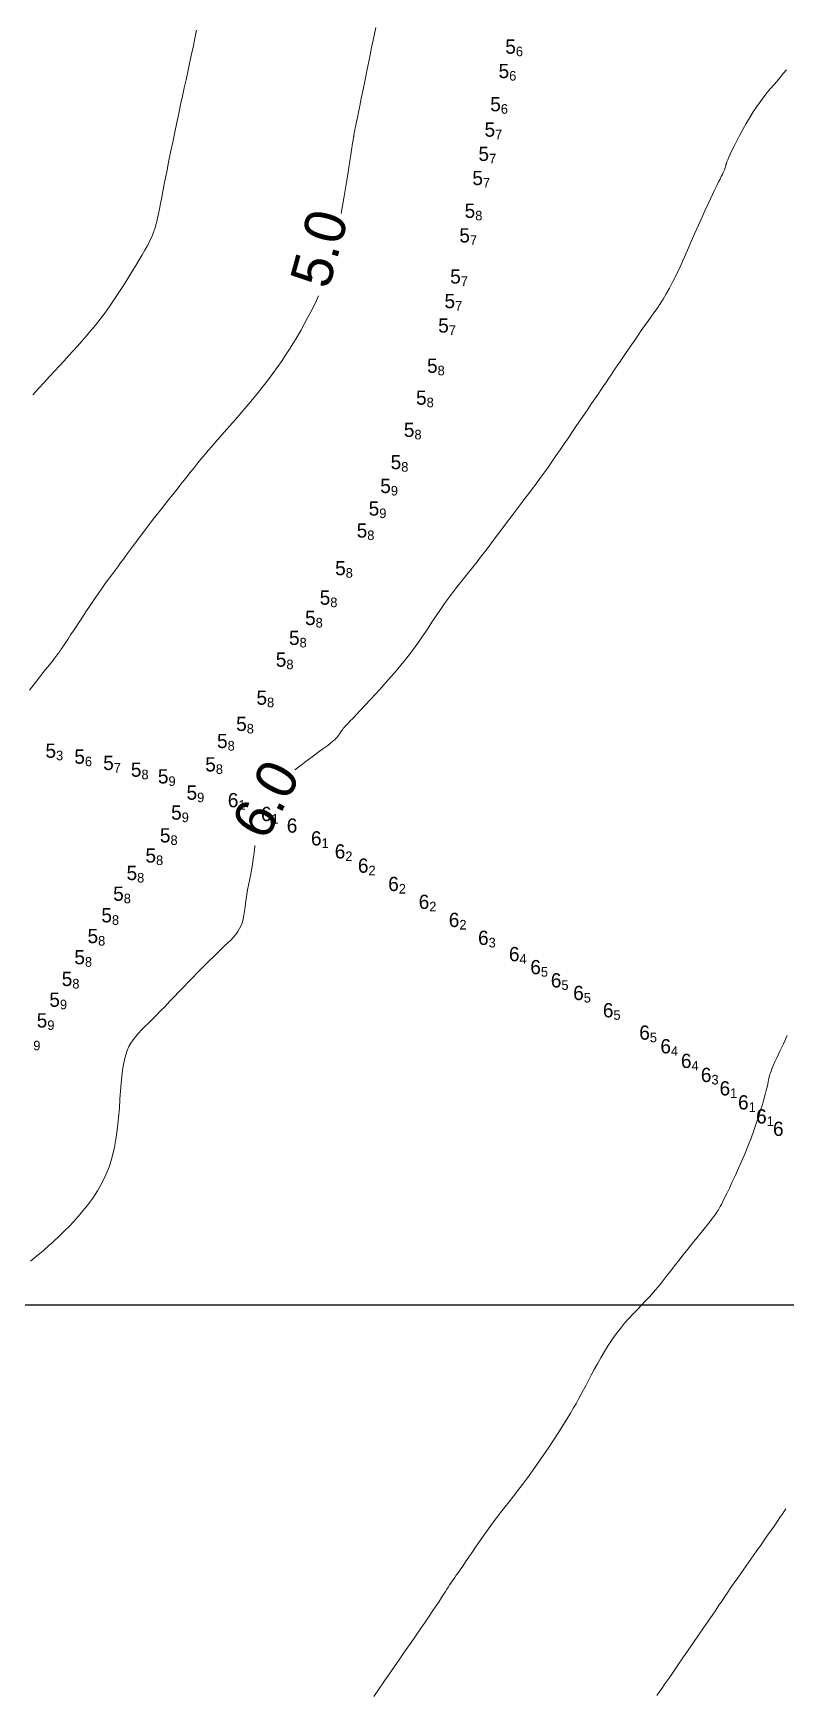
# Model space of a CAD drawing. Header units: millimetres. Extents: x 784883 to 785608, y 628235 to 628806.
# Drawn here: x 785451.8 to 785488.8, y 628580.9 to 628662.5 of the extents above; entities that cross this region are included whole.
import ezdxf
from ezdxf.enums import TextEntityAlignment as Align

# ---------------------------------------------------------------- set-up
doc = ezdxf.new("R2010")
doc.units = ezdxf.units.MM
for name, color, linetype in [('4_00', 5, 'Continuous'), ('5_00', 252, 'Continuous'), ('6_00', 255, 'Continuous'), ('Projection_Grid', 7, 'Continuous')]:
    doc.layers.add(name, color=color, linetype=linetype)
doc.layers.add('Soundings', color=7, linetype='Continuous', true_color=0x000000)

msp = doc.modelspace()

# ---------------------------------------------------------------- linework, layer by layer
at = {"layer": '4_00', "color": 5, "linetype": 'Continuous', "lineweight": 0, "true_color": 0x1b0fee, "flags": 128}
msp.add_lwpolyline([(785451.771, 628644.741), (785452.064, 628645.06), (785452.34, 628645.36), (785452.599, 628645.643), (785452.846, 628645.912), (785453.082, 628646.169), (785453.311, 628646.419), (785453.535, 628646.663), (785453.756, 628646.904), (785453.976, 628647.146), (785454.195, 628647.392), (785454.415, 628647.644), (785454.636, 628647.905), (785454.858, 628648.178), (785455.084, 628648.465), (785455.312, 628648.771), (785455.544, 628649.095), (785455.778, 628649.433), (785456.008, 628649.779), (785456.234, 628650.125), (785456.45, 628650.466), (785456.654, 628650.794), (785456.842, 628651.102), (785457.012, 628651.385), (785457.16, 628651.637), (785457.289, 628651.861), (785457.399, 628652.06), (785457.493, 628652.239), (785457.574, 628652.401), (785457.642, 628652.551), (785457.7, 628652.692), (785457.751, 628652.829), (785457.795, 628652.966), (785457.836, 628653.109), (785457.875, 628653.264), (785457.914, 628653.44), (785457.956, 628653.642), (785458.003, 628653.878), (785458.057, 628654.153), (785458.119, 628654.475), (785458.192, 628654.847), (785458.274, 628655.263), (785458.363, 628655.713), (785458.458, 628656.188), (785458.557, 628656.677), (785458.658, 628657.171), (785458.759, 628657.66), (785458.858, 628658.134), (785458.954, 628658.587), (785459.047, 628659.02), (785459.137, 628659.437), (785459.226, 628659.843), (785459.314, 628660.241), (785459.4, 628660.637), (785459.487, 628661.034), (785459.574, 628661.437), (785459.661, 628661.849), (785459.749, 628662.266), (785459.836, 628662.683)], dxfattribs=at)
at = {"layer": '5_00', "color": 252, "linetype": 'Continuous', "lineweight": 0, "true_color": 0x8e919d, "flags": 128}
for points in [[(785466.948, 628653.663), (785467.014, 628654.034), (785467.081, 628654.424), (785467.146, 628654.816), (785467.209, 628655.204), (785467.269, 628655.578), (785467.324, 628655.932), (785467.375, 628656.257), (785467.419, 628656.546), (785467.457, 628656.791), (785467.487, 628656.986), (785467.51, 628657.136), (785467.528, 628657.247), (785467.54, 628657.325), (785467.549, 628657.377), (785467.554, 628657.41), (785467.557, 628657.429), (785467.559, 628657.441), (785467.561, 628657.453), (785467.563, 628657.466), (785467.566, 628657.483), (785467.57, 628657.505), (785467.575, 628657.535), (785467.582, 628657.575), (785467.592, 628657.627), (785467.604, 628657.692), (785467.62, 628657.773), (785467.641, 628657.876), (785467.668, 628658.008), (785467.701, 628658.175), (785467.744, 628658.383), (785467.796, 628658.64), (785467.859, 628658.95), (785467.934, 628659.322), (785468.023, 628659.757), (785468.122, 628660.242), (785468.227, 628660.76), (785468.336, 628661.293), (785468.444, 628661.824), (785468.549, 628662.336), (785468.646, 628662.812)], [(785451.606, 628630.228), (785451.906, 628630.606), (785452.176, 628630.948), (785452.408, 628631.241), (785452.594, 628631.477), (785452.738, 628631.66), (785452.845, 628631.798), (785452.922, 628631.898), (785452.975, 628631.967), (785453.01, 628632.014), (785453.034, 628632.046), (785453.052, 628632.07), (785453.069, 628632.094), (785453.091, 628632.124), (785453.12, 628632.165), (785453.16, 628632.223), (785453.214, 628632.302), (785453.285, 628632.408), (785453.378, 628632.547), (785453.495, 628632.723), (785453.638, 628632.941), (785453.804, 628633.194), (785453.987, 628633.472), (785454.183, 628633.769), (785454.386, 628634.076), (785454.592, 628634.383), (785454.794, 628634.683), (785454.989, 628634.967), (785455.172, 628635.229), (785455.343, 628635.47), (785455.505, 628635.693), (785455.659, 628635.903), (785455.807, 628636.102), (785455.952, 628636.294), (785456.093, 628636.483), (785456.234, 628636.672), (785456.377, 628636.864), (785456.522, 628637.061), (785456.672, 628637.265), (785456.829, 628637.477), (785456.994, 628637.699), (785457.169, 628637.932), (785457.355, 628638.179), (785457.555, 628638.44), (785457.769, 628638.717), (785457.993, 628639.003), (785458.221, 628639.293), (785458.447, 628639.579), (785458.666, 628639.854), (785458.871, 628640.113), (785459.059, 628640.348), (785459.222, 628640.553), (785459.357, 628640.723), (785459.467, 628640.862), (785459.556, 628640.975), (785459.629, 628641.068), (785459.69, 628641.146), (785459.744, 628641.214), (785459.795, 628641.279), (785459.848, 628641.346), (785459.907, 628641.419), (785459.976, 628641.503), (785460.056, 628641.6), (785460.153, 628641.714), (785460.267, 628641.849), (785460.403, 628642.007), (785460.563, 628642.192), (785460.751, 628642.406), (785460.967, 628642.653), (785461.209, 628642.927), (785461.469, 628643.223), (785461.742, 628643.537), (785462.023, 628643.863), (785462.306, 628644.195), (785462.585, 628644.527), (785462.855, 628644.856), (785463.111, 628645.176), (785463.353, 628645.488), (785463.582, 628645.794), (785463.801, 628646.095), (785464.01, 628646.395), (785464.211, 628646.694), (785464.405, 628646.995), (785464.594, 628647.299), (785464.778, 628647.607), (785464.957, 628647.917), (785465.13, 628648.226), (785465.294, 628648.531), (785465.45, 628648.828), (785465.595, 628649.114), (785465.729, 628649.387), (785465.836, 628649.613)], [(785488.828, 628589.975), (785488.725, 628589.824), (785488.639, 628589.699), (785488.565, 628589.592), (785488.499, 628589.498), (785488.438, 628589.409), (785488.376, 628589.32), (785488.311, 628589.227), (785488.241, 628589.127), (785488.163, 628589.015), (785488.075, 628588.888), (785487.973, 628588.743), (785487.856, 628588.576), (785487.721, 628588.383), (785487.566, 628588.163), (785487.395, 628587.921), (785487.212, 628587.661), (785487.022, 628587.391), (785486.829, 628587.117), (785486.639, 628586.845), (785486.454, 628586.58), (785486.281, 628586.33), (785486.121, 628586.099), (785485.971, 628585.88), (785485.826, 628585.668), (785485.681, 628585.454), (785485.531, 628585.232), (785485.369, 628584.994), (785485.192, 628584.734), (785484.993, 628584.443), (785484.77, 628584.118), (785484.528, 628583.766), (785484.273, 628583.396), (785484.013, 628583.019), (785483.754, 628582.645), (785483.504, 628582.284), (785483.27, 628581.945), (785483.059, 628581.64), (785482.875, 628581.375), (785482.718, 628581.148), (785482.586, 628580.956), (785482.474, 628580.795)]]:
    msp.add_lwpolyline(points, dxfattribs=at)
at = {"layer": '6_00', "color": 18, "linetype": 'Continuous', "lineweight": 0, "true_color": 0x000000, "flags": 128}
for points in [[(785464.67, 628626.304), (785464.932, 628626.514), (785465.271, 628626.772), (785465.587, 628627.003), (785465.865, 628627.204), (785466.096, 628627.372), (785466.282, 628627.51), (785466.428, 628627.622), (785466.541, 628627.713), (785466.626, 628627.786), (785466.689, 628627.845), (785466.735, 628627.894), (785466.772, 628627.937), (785466.802, 628627.978), (785466.829, 628628.018), (785466.854, 628628.058), (785466.879, 628628.099), (785466.905, 628628.141), (785466.934, 628628.185), (785466.967, 628628.232), (785467.005, 628628.283), (785467.051, 628628.34), (785467.108, 628628.405), (785467.179, 628628.483), (785467.268, 628628.579), (785467.379, 628628.697), (785467.515, 628628.84), (785467.68, 628629.014), (785467.877, 628629.222), (785468.109, 628629.467), (785468.37, 628629.746), (785468.654, 628630.052), (785468.954, 628630.381), (785469.262, 628630.728), (785469.572, 628631.086), (785469.878, 628631.452), (785470.172, 628631.819), (785470.45, 628632.182), (785470.711, 628632.54), (785470.957, 628632.891), (785471.191, 628633.233), (785471.413, 628633.565), (785471.627, 628633.885), (785471.834, 628634.191), (785472.035, 628634.483), (785472.233, 628634.758), (785472.429, 628635.021), (785472.624, 628635.274), (785472.82, 628635.523), (785473.018, 628635.771), (785473.218, 628636.021), (785473.424, 628636.277), (785473.635, 628636.545), (785473.853, 628636.825), (785474.076, 628637.117), (785474.302, 628637.415), (785474.529, 628637.717), (785474.755, 628638.019), (785474.977, 628638.316), (785475.195, 628638.607), (785475.404, 628638.886), (785475.605, 628639.151), (785475.798, 628639.405), (785475.986, 628639.651), (785476.17, 628639.894), (785476.353, 628640.135), (785476.536, 628640.38), (785476.721, 628640.631), (785476.911, 628640.892), (785477.107, 628641.165), (785477.307, 628641.45), (785477.511, 628641.742), (785477.717, 628642.04), (785477.923, 628642.341), (785478.128, 628642.642), (785478.331, 628642.94), (785478.53, 628643.233), (785478.723, 628643.518), (785478.91, 628643.794), (785479.091, 628644.061), (785479.264, 628644.316), (785479.429, 628644.559), (785479.584, 628644.789), (785479.731, 628645.004), (785479.867, 628645.205), (785479.993, 628645.391), (785480.111, 628645.564), (785480.223, 628645.73), (785480.332, 628645.891), (785480.442, 628646.053), (785480.554, 628646.218), (785480.672, 628646.391), (785480.797, 628646.577), (785480.933, 628646.777), (785481.078, 628646.991), (785481.23, 628647.214), (785481.387, 628647.443), (785481.548, 628647.676), (785481.709, 628647.908), (785481.87, 628648.137), (785482.028, 628648.36), (785482.182, 628648.575), (785482.333, 628648.786), (785482.483, 628649), (785482.633, 628649.222), (785482.785, 628649.458), (785482.94, 628649.715), (785483.1, 628649.999), (785483.267, 628650.315), (785483.441, 628650.667), (785483.621, 628651.049), (785483.804, 628651.451), (785483.988, 628651.865), (785484.17, 628652.282), (785484.349, 628652.693), (785484.521, 628653.088), (785484.684, 628653.459), (785484.837, 628653.798), (785484.978, 628654.106), (785485.108, 628654.383), (785485.227, 628654.631), (785485.334, 628654.851), (785485.43, 628655.045), (785485.514, 628655.214), (785485.586, 628655.359), (785485.647, 628655.483), (785485.697, 628655.587), (785485.738, 628655.675), (785485.771, 628655.749), (785485.798, 628655.812), (785485.819, 628655.868), (785485.836, 628655.917), (785485.85, 628655.965), (785485.863, 628656.013), (785485.877, 628656.067), (785485.897, 628656.13), (785485.923, 628656.208), (785485.961, 628656.305), (785486.012, 628656.427), (785486.079, 628656.577), (785486.166, 628656.761), (785486.275, 628656.981), (785486.403, 628657.231), (785486.548, 628657.504), (785486.705, 628657.792), (785486.872, 628658.086), (785487.045, 628658.38), (785487.221, 628658.665), (785487.397, 628658.933), (785487.569, 628659.179), (785487.739, 628659.404), (785487.905, 628659.612), (785488.068, 628659.808), (785488.228, 628659.994), (785488.386, 628660.176), (785488.542, 628660.357), (785488.696, 628660.541), (785488.848, 628660.732)], [(785451.655, 628602.148), (785451.836, 628602.293), (785451.982, 628602.411), (785452.102, 628602.509), (785452.203, 628602.594), (785452.295, 628602.673), (785452.384, 628602.751), (785452.48, 628602.835), (785452.589, 628602.932), (785452.713, 628603.042), (785452.851, 628603.169), (785453.005, 628603.313), (785453.173, 628603.476), (785453.358, 628603.659), (785453.557, 628603.864), (785453.773, 628604.093), (785454.003, 628604.346), (785454.243, 628604.624), (785454.486, 628604.928), (785454.728, 628605.256), (785454.96, 628605.611), (785455.178, 628605.991), (785455.375, 628606.397), (785455.545, 628606.829), (785455.684, 628607.285), (785455.794, 628607.76), (785455.88, 628608.245), (785455.945, 628608.731), (785455.995, 628609.211), (785456.034, 628609.676), (785456.065, 628610.118), (785456.094, 628610.53), (785456.124, 628610.904), (785456.156, 628611.243), (785456.194, 628611.549), (785456.238, 628611.825), (785456.289, 628612.075), (785456.35, 628612.302), (785456.422, 628612.509), (785456.506, 628612.699), (785456.603, 628612.875), (785456.714, 628613.042), (785456.839, 628613.203), (785456.977, 628613.36), (785457.127, 628613.52), (785457.291, 628613.684), (785457.466, 628613.857), (785457.654, 628614.042), (785457.854, 628614.242), (785458.063, 628614.456), (785458.28, 628614.68), (785458.504, 628614.912), (785458.732, 628615.15), (785458.961, 628615.39), (785459.191, 628615.629), (785459.42, 628615.866), (785459.645, 628616.097), (785459.865, 628616.322), (785460.08, 628616.539), (785460.289, 628616.748), (785460.491, 628616.949), (785460.685, 628617.14), (785460.871, 628617.321), (785461.047, 628617.49), (785461.213, 628617.649), (785461.368, 628617.798), (785461.511, 628617.941), (785461.642, 628618.08), (785461.759, 628618.219), (785461.863, 628618.359), (785461.952, 628618.504), (785462.026, 628618.656), (785462.084, 628618.817), (785462.129, 628618.988), (785462.164, 628619.167), (785462.193, 628619.356), (785462.217, 628619.552), (785462.241, 628619.755), (785462.266, 628619.966), (785462.298, 628620.182), (785462.336, 628620.405), (785462.381, 628620.635), (785462.43, 628620.874), (785462.481, 628621.121), (785462.532, 628621.38), (785462.58, 628621.65), (785462.624, 628621.934), (785462.661, 628622.232), (785462.691, 628622.545), (785462.696, 628622.596)], [(785488.889, 628613.25), (785488.698, 628612.838), (785488.531, 628612.479), (785488.395, 628612.183), (785488.287, 628611.946), (785488.203, 628611.759), (785488.139, 628611.613), (785488.093, 628611.501), (785488.06, 628611.413), (785488.037, 628611.342), (785488.02, 628611.277), (785488.005, 628611.212), (785487.991, 628611.141), (785487.975, 628611.06), (785487.956, 628610.965), (785487.932, 628610.851), (785487.901, 628610.714), (785487.86, 628610.55), (785487.809, 628610.354), (785487.745, 628610.124), (785487.669, 628609.861), (785487.581, 628609.57), (785487.481, 628609.255), (785487.369, 628608.92), (785487.247, 628608.569), (785487.114, 628608.206), (785486.97, 628607.835), (785486.817, 628607.46), (785486.658, 628607.087), (785486.498, 628606.723), (785486.339, 628606.374), (785486.186, 628606.047), (785486.044, 628605.748), (785485.916, 628605.483), (785485.806, 628605.259), (785485.717, 628605.081), (785485.648, 628604.943), (785485.595, 628604.841), (785485.556, 628604.767), (785485.528, 628604.716), (785485.509, 628604.683), (785485.494, 628604.66), (785485.483, 628604.641), (785485.471, 628604.622), (785485.455, 628604.596), (785485.431, 628604.558), (785485.393, 628604.505), (785485.338, 628604.43), (785485.262, 628604.329), (785485.16, 628604.197), (785485.027, 628604.028), (785484.863, 628603.821), (785484.671, 628603.582), (785484.459, 628603.318), (785484.234, 628603.037), (785484.003, 628602.749), (785483.773, 628602.462), (785483.551, 628602.183), (785483.344, 628601.921), (785483.158, 628601.683), (785482.989, 628601.465), (785482.833, 628601.265), (785482.685, 628601.077), (785482.541, 628600.898), (785482.396, 628600.724), (785482.244, 628600.549), (785482.082, 628600.37), (785481.906, 628600.184), (785481.717, 628599.988), (785481.518, 628599.783), (785481.312, 628599.566), (785481.102, 628599.338), (785480.89, 628599.098), (785480.68, 628598.844), (785480.473, 628598.576), (785480.273, 628598.294), (785480.08, 628598.002), (785479.895, 628597.703), (785479.718, 628597.404), (785479.551, 628597.108), (785479.395, 628596.82), (785479.249, 628596.544), (785479.114, 628596.286), (785478.99, 628596.048), (785478.874, 628595.825), (785478.76, 628595.609), (785478.644, 628595.393), (785478.52, 628595.17), (785478.383, 628594.934), (785478.23, 628594.676), (785478.054, 628594.39), (785477.853, 628594.07), (785477.63, 628593.723), (785477.39, 628593.357), (785477.138, 628592.978), (785476.879, 628592.595), (785476.618, 628592.216), (785476.36, 628591.849), (785476.109, 628591.501), (785475.87, 628591.178), (785475.643, 628590.878), (785475.424, 628590.596), (785475.212, 628590.326), (785475.005, 628590.063), (785474.801, 628589.803), (785474.599, 628589.541), (785474.396, 628589.271), (785474.191, 628588.991), (785473.986, 628588.704), (785473.784, 628588.416), (785473.588, 628588.132), (785473.402, 628587.859), (785473.227, 628587.602), (785473.068, 628587.367), (785472.926, 628587.159), (785472.804, 628586.982), (785472.7, 628586.832), (785472.611, 628586.706), (785472.533, 628586.597), (785472.465, 628586.501), (785472.402, 628586.412), (785472.342, 628586.325), (785472.282, 628586.236), (785472.218, 628586.139), (785472.149, 628586.031), (785472.071, 628585.908), (785471.982, 628585.768), (785471.879, 628585.608), (785471.76, 628585.423), (785471.621, 628585.212), (785471.461, 628584.97), (785471.277, 628584.697), (785471.071, 628584.394), (785470.848, 628584.067), (785470.609, 628583.72), (785470.36, 628583.358), (785470.102, 628582.985), (785469.839, 628582.605), (785469.575, 628582.224), (785469.312, 628581.844), (785469.052, 628581.47), (785468.798, 628581.102), (785468.55, 628580.744)]]:
    msp.add_lwpolyline(points, dxfattribs=at)
at = {"layer": 'Projection_Grid', "color": 18, "linetype": 'Continuous', "true_color": 0x000000}
msp.add_line((784908.962, 628600), (785581.813, 628600), dxfattribs=at)

# ---------------------------------------------------------------- texts
at = {"layer": '5_00', "color": 252, "true_color": 0x8e919d}
msp.add_text('5.0', height=2, rotation=74.651, dxfattribs=at).set_placement((785466.328, 628649.893))
at = {"layer": '6_00', "color": 18, "true_color": 0x000000}
msp.add_text('6.0', height=2, rotation=61.966, dxfattribs=at).set_placement((785463.237, 628622.761))
at = {"layer": 'Soundings', "color": 18, "true_color": 0x000000}
for s, p in [('5', (785475.54, 628661.87, 5.6)), ('5', (785475.21, 628660.67, 5.63)), ('5', (785474.8, 628659.04, 5.64)), ('5', (785474.52, 628657.79, 5.66)), ('5', (785474.22, 628656.6, 5.69)), ('5', (785473.92, 628655.41, 5.72)), ('5', (785473.54, 628653.8, 5.77)), ('5', (785473.28, 628652.59, 5.73)), ('5', (785472.83, 628650.57, 5.71)), ('5', (785472.55, 628649.36, 5.69)), ('5', (785472.24, 628648.16, 5.74)), ('5', (785471.69, 628646.18, 5.78)), ('5', (785471.15, 628644.61, 5.81)), ('5', (785470.55, 628643.03, 5.82)), ('5', (785469.9, 628641.44, 5.83)), ('5', (785469.39, 628640.27, 5.89)), ('5', (785468.82, 628639.16, 5.85)), ('5', (785468.23, 628638.08, 5.83)), ('5', (785467.17, 628636.23, 5.84)), ('5', (785466.41, 628634.78, 5.83)), ('5', (785465.69, 628633.78, 5.82)), ('5', (785464.9, 628632.8, 5.83)), ('5', (785464.25, 628631.73, 5.8)), ('5', (785463.3, 628629.86, 5.76)), ('5', (785462.3, 628628.57, 5.82)), ('5', (785461.36, 628627.73, 5.79)), ('5', (785454.34, 628626.96, 5.55)), ('5', (785455.76, 628626.65, 5.73)), ('5', (785457.12, 628626.32, 5.77)), ('5', (785458.45, 628625.99, 5.86)), ('5', (785460.78, 628626.58, 5.84)), ('5', (785459.86, 628625.19, 5.85)), ('5', (785459.1, 628624.21, 5.88)), ('6', (785461.89, 628624.82, 6.05)), ('6', (785463.52, 628624.14, 6.06)), ('6', (785464.79, 628623.57, 6.02)), ('5', (785458.55, 628623.09, 5.82)), ('6', (785465.98, 628622.94, 6.05)), ('5', (785457.84, 628622.1, 5.8)), ('6', (785467.15, 628622.3, 6.15)), ('5', (785456.91, 628621.24, 5.79)), ('6', (785468.29, 628621.6, 6.21)), ('5', (785456.25, 628620.22, 5.77)), ('6', (785469.78, 628620.7, 6.2)), ('6', (785471.28, 628619.82, 6.19)), ('5', (785455.67, 628619.16, 5.8)), ('6', (785472.76, 628618.93, 6.22)), ('5', (785454.99, 628618.14, 5.8)), ('6', (785474.2, 628618.05, 6.32)), ('5', (785454.34, 628617.1, 5.8)), ('6', (785475.72, 628617.25, 6.4)), ('6', (785476.77, 628616.61, 6.46)), ('5', (785453.72, 628616.03, 5.83)), ('6', (785477.78, 628615.96, 6.48)), ('6', (785478.88, 628615.34, 6.52)), ('5', (785453.11, 628615.01, 5.89)), ('6', (785480.34, 628614.49, 6.52)), ('5', (785452.49, 628613.99, 5.91)), ('6', (785482.13, 628613.39, 6.53)), ('6', (785483.17, 628612.72, 6.43)), ('6', (785484.18, 628612, 6.38)), ('6', (785485.16, 628611.31, 6.27)), ('6', (785486.08, 628610.65, 6.14)), ('6', (785486.99, 628609.96, 6.08)), ('6', (785487.88, 628609.27, 6.07)), ('6', (785488.71, 628608.66, 5.97))]:
    msp.add_text(s, height=0.7, dxfattribs=at).set_placement(p, align=Align.MIDDLE_RIGHT)
for s, p in [('6', (785475.54, 628661.87, 5.6)), ('6', (785475.21, 628660.67, 5.63)), ('6', (785474.8, 628659.04, 5.64)), ('7', (785474.52, 628657.79, 5.66)), ('7', (785474.22, 628656.6, 5.69)), ('7', (785473.92, 628655.41, 5.72)), ('8', (785473.54, 628653.8, 5.77)), ('7', (785473.28, 628652.59, 5.73)), ('7', (785472.83, 628650.57, 5.71)), ('7', (785472.55, 628649.36, 5.69)), ('7', (785472.24, 628648.16, 5.74)), ('8', (785471.69, 628646.18, 5.78)), ('8', (785471.15, 628644.61, 5.81)), ('8', (785470.55, 628643.03, 5.82)), ('8', (785469.9, 628641.44, 5.83)), ('9', (785469.39, 628640.27, 5.89)), ('9', (785468.82, 628639.16, 5.85)), ('8', (785468.23, 628638.08, 5.83)), ('8', (785467.17, 628636.23, 5.84)), ('8', (785466.41, 628634.78, 5.83)), ('8', (785465.69, 628633.78, 5.82)), ('8', (785464.9, 628632.8, 5.83)), ('8', (785464.25, 628631.73, 5.8)), ('8', (785463.3, 628629.86, 5.76)), ('8', (785462.3, 628628.57, 5.82)), ('8', (785461.36, 628627.73, 5.79)), ('6', (785454.34, 628626.96, 5.55)), ('7', (785455.76, 628626.65, 5.73)), ('8', (785457.12, 628626.32, 5.77)), ('8', (785460.78, 628626.58, 5.84)), ('9', (785458.45, 628625.99, 5.86)), ('9', (785459.86, 628625.19, 5.85)), ('1', (785461.89, 628624.82, 6.05)), ('9', (785459.1, 628624.21, 5.88)), ('1', (785463.52, 628624.14, 6.06)), ('8', (785458.55, 628623.09, 5.82)), ('1', (785465.98, 628622.94, 6.05)), ('8', (785457.84, 628622.1, 5.8)), ('2', (785467.15, 628622.3, 6.15)), ('2', (785468.29, 628621.6, 6.21)), ('8', (785456.91, 628621.24, 5.79)), ('2', (785469.78, 628620.7, 6.2)), ('8', (785456.25, 628620.22, 5.77)), ('2', (785471.28, 628619.82, 6.19)), ('8', (785455.67, 628619.16, 5.8)), ('2', (785472.76, 628618.93, 6.22)), ('8', (785454.99, 628618.14, 5.8)), ('3', (785474.2, 628618.05, 6.32)), ('4', (785475.72, 628617.25, 6.4)), ('8', (785454.34, 628617.1, 5.8)), ('5', (785476.77, 628616.61, 6.46)), ('8', (785453.72, 628616.03, 5.83)), ('5', (785477.78, 628615.96, 6.48)), ('9', (785453.11, 628615.01, 5.89)), ('5', (785478.88, 628615.34, 6.52)), ('9', (785452.49, 628613.99, 5.91)), ('5', (785480.34, 628614.49, 6.52)), ('5', (785482.13, 628613.39, 6.53)), ('9', (785451.8, 628612.99, 5.91)), ('4', (785483.17, 628612.72, 6.43)), ('4', (785484.18, 628612, 6.38)), ('3', (785485.16, 628611.31, 6.27)), ('1', (785486.08, 628610.65, 6.14)), ('1', (785486.99, 628609.96, 6.08)), ('1', (785487.88, 628609.27, 6.07))]:
    msp.add_text(s, height=0.472, dxfattribs=at).set_placement(p, align=Align.TOP_LEFT)
at = {"layer": 'Soundings', "color": 252, "true_color": 0x8e919d}
msp.add_text('5', height=0.7, dxfattribs=at).set_placement((785452.92, 628627.25, 5.32), align=Align.MIDDLE_RIGHT)
msp.add_text('3', height=0.472, dxfattribs=at).set_placement((785452.92, 628627.25, 5.32), align=Align.TOP_LEFT)

doc.saveas('drawing.dxf')
